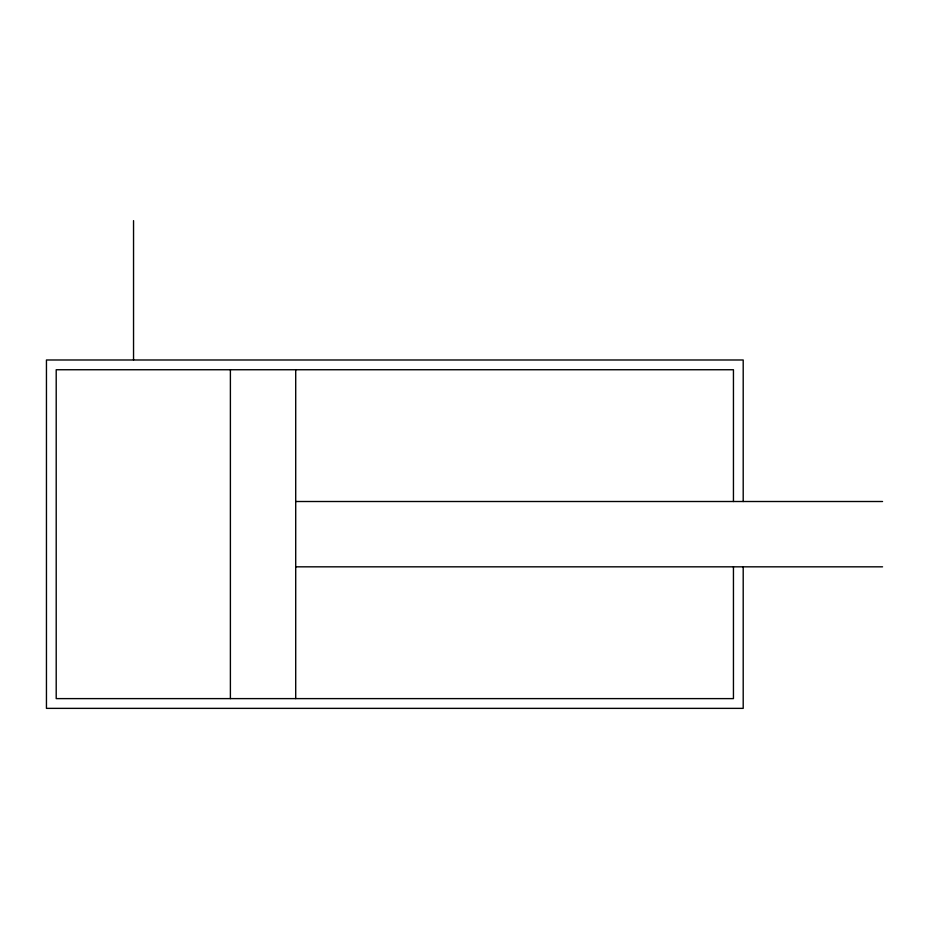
<?xml version="1.0" encoding="UTF-8"?>
<svg xmlns="http://www.w3.org/2000/svg" width="929" height="929" viewBox="0 0 929 929"><rect width="100%" height="100%" fill="white"/><g stroke="black" fill="none" stroke-linecap="round" stroke-linejoin="round"><path stroke-width="1.39" d="M295.712 501.509L882.55 501.509M295.712 566.829L882.55 566.829M743.2 501.509L743.2 359.987L46.45 359.987L46.45 708.362L743.2 708.362L743.2 566.829M733.445 501.509L733.445 369.742L56.204 369.742L56.204 698.608L733.445 698.608L733.445 566.829M295.712 369.742L295.712 698.608M230.392 369.742L230.392 698.608M133.544 220.637L133.544 359.987"/></g></svg>
